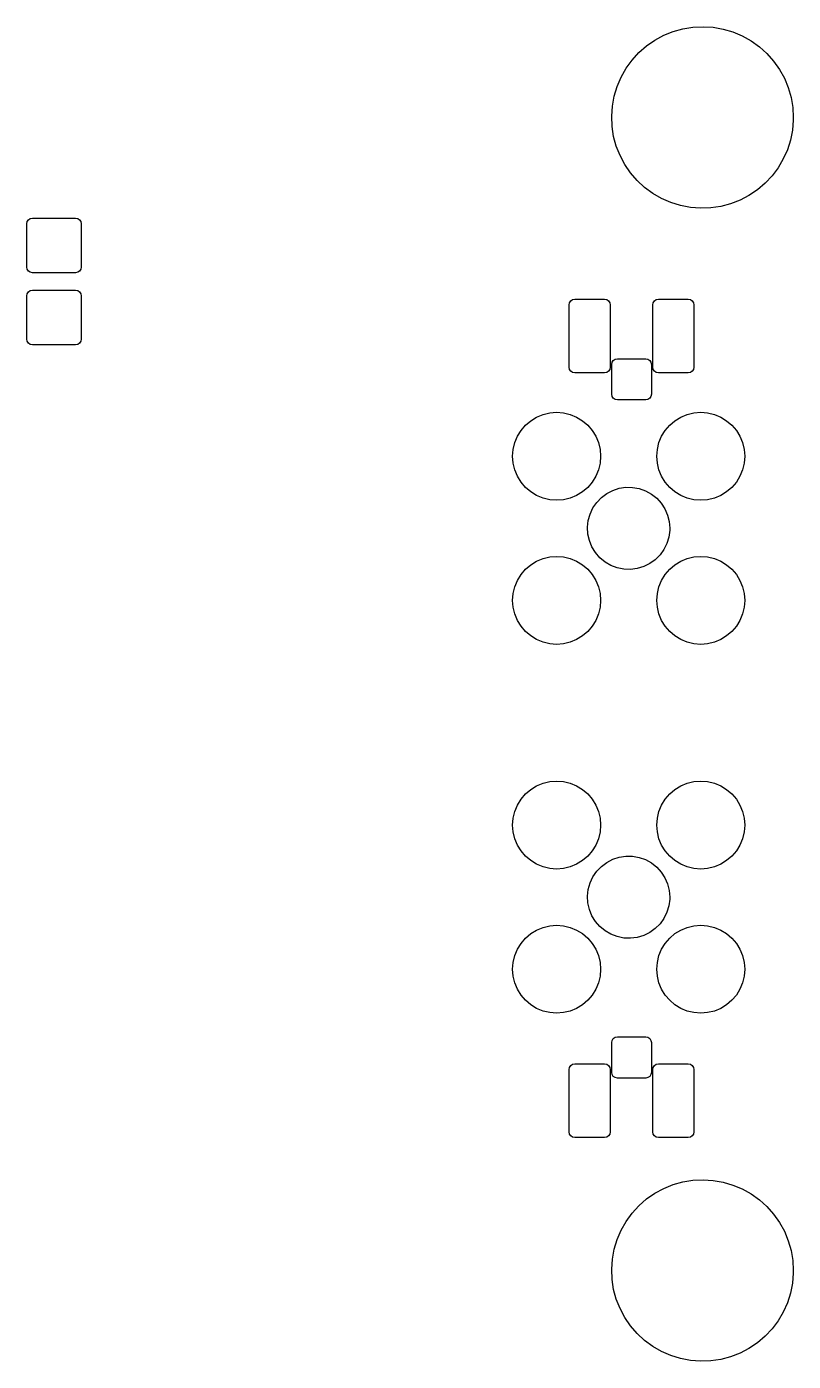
# Model space of a CAD drawing. Extents: x 5.37 to 7.63, y -5.03 to -3.13.
# Drawn here: x 6.563 to 7.626, y -5.026 to -3.174 of the extents above; entities that cross this region are included whole.
import ezdxf

# ---------------------------------------------------------------- set-up
doc = ezdxf.new("R2010")
doc.units = 0
doc.header["$MEASUREMENT"] = 0
doc.layers.add('BLACK', color=7, linetype='CONTINUOUS')

msp = doc.modelspace()

# ---------------------------------------------------------------- linework, layer by layer
at = {"layer": 'BLACK', "linetype": 'CONTINUOUS'}
for p, q in [((7.44636, -3.18601), (7.4594, -3.18074)), ((7.4594, -3.18074), (7.47295, -3.17695)), ((7.47295, -3.17695), (7.48683, -3.17471)), ((7.48683, -3.17471), (7.50088, -3.17402)), ((7.50088, -3.17402), (7.51492, -3.1749)), ((7.51492, -3.1749), (7.52877, -3.17734)), ((7.52877, -3.17734), (7.54226, -3.18132)), ((7.54226, -3.18132), (7.55523, -3.18677)), ((7.41185, -3.20999), (7.42244, -3.20072)), ((7.42244, -3.20072), (7.43399, -3.1927)), ((7.43399, -3.1927), (7.44636, -3.18601)), ((7.55523, -3.18677), (7.56751, -3.19363)), ((7.56751, -3.19363), (7.57894, -3.20182)), ((7.57894, -3.20182), (7.58939, -3.21123)), ((7.3941, -3.23175), (7.40237, -3.22037)), ((7.40237, -3.22037), (7.41185, -3.20999)), ((7.58939, -3.21123), (7.59873, -3.22175)), ((7.59873, -3.22175), (7.60684, -3.23324)), ((7.38715, -3.24398), (7.3941, -3.23175)), ((7.60684, -3.23324), (7.61362, -3.24556)), ((7.37755, -3.27038), (7.38161, -3.25691)), ((7.38161, -3.25691), (7.38715, -3.24398)), ((7.61362, -3.24556), (7.61898, -3.25857)), ((7.61898, -3.25857), (7.62285, -3.27209)), ((7.37501, -3.28421), (7.37755, -3.27038)), ((7.62285, -3.27209), (7.6252, -3.28596)), ((7.37403, -3.29824), (7.37501, -3.28421)), ((7.6252, -3.28596), (7.62598, -3.3)), ((7.37462, -3.31229), (7.37403, -3.29824)), ((7.37677, -3.32619), (7.37462, -3.31229)), ((7.62594, -3.30352), (7.62476, -3.31753)), ((7.62598, -3.3), (7.62594, -3.30352)), ((7.38046, -3.33977), (7.37677, -3.32619)), ((7.62203, -3.33133), (7.61777, -3.34474)), ((7.62476, -3.31753), (7.62203, -3.33133)), ((7.38563, -3.35284), (7.38046, -3.33977)), ((7.61777, -3.34474), (7.61205, -3.35759)), ((7.39224, -3.36526), (7.38563, -3.35284)), ((7.40018, -3.37687), (7.39224, -3.36526)), ((7.60493, -3.36972), (7.59651, -3.38098)), ((7.61205, -3.35759), (7.60493, -3.36972)), ((7.40937, -3.38752), (7.40018, -3.37687)), ((7.41969, -3.39707), (7.40937, -3.38752)), ((7.59651, -3.38098), (7.58688, -3.39123)), ((7.43102, -3.40542), (7.41969, -3.39707)), ((7.4432, -3.41245), (7.43102, -3.40542)), ((7.57617, -3.40035), (7.56451, -3.40822)), ((7.58688, -3.39123), (7.57617, -3.40035)), ((7.45609, -3.41808), (7.4432, -3.41245)), ((7.46952, -3.42224), (7.45609, -3.41808)), ((7.48334, -3.42488), (7.46952, -3.42224)), ((7.49736, -3.42596), (7.48334, -3.42488)), ((7.51142, -3.42547), (7.49736, -3.42596)), ((7.52533, -3.42341), (7.51142, -3.42547)), ((7.53893, -3.41982), (7.52533, -3.42341)), ((7.55204, -3.41473), (7.53893, -3.41982)), ((7.56451, -3.40822), (7.55204, -3.41473)), ((6.56252, -3.44756), (6.56312, -3.44455)), ((6.56312, -3.44455), (6.56483, -3.44199)), ((6.56483, -3.44199), (6.56738, -3.44028)), ((6.56738, -3.44028), (6.57039, -3.43969)), ((6.57039, -3.43969), (6.63039, -3.43969)), ((6.63039, -3.43969), (6.63341, -3.44028)), ((6.63341, -3.44028), (6.63596, -3.44199)), ((6.63596, -3.44199), (6.63767, -3.44455)), ((6.63767, -3.44455), (6.63827, -3.44756)), ((6.56252, -3.50756), (6.56252, -3.44756)), ((6.63827, -3.44756), (6.63827, -3.50756)), ((6.56312, -3.51057), (6.56252, -3.50756)), ((6.56483, -3.51313), (6.56312, -3.51057)), ((6.56738, -3.51483), (6.56483, -3.51313)), ((6.57039, -3.51543), (6.56738, -3.51483)), ((6.63039, -3.51543), (6.57039, -3.51543)), ((6.63341, -3.51483), (6.63039, -3.51543)), ((6.63596, -3.51313), (6.63341, -3.51483)), ((6.63767, -3.51057), (6.63596, -3.51313)), ((6.63827, -3.50756), (6.63767, -3.51057)), ((6.56252, -3.54756), (6.56312, -3.54455)), ((6.56252, -3.60756), (6.56252, -3.54756)), ((6.56312, -3.54455), (6.56483, -3.54199)), ((6.56483, -3.54199), (6.56738, -3.54028)), ((6.56738, -3.54028), (6.57039, -3.53969)), ((6.57039, -3.53969), (6.63039, -3.53969)), ((6.63039, -3.53969), (6.63341, -3.54028)), ((6.63341, -3.54028), (6.63596, -3.54199)), ((6.63596, -3.54199), (6.63767, -3.54455)), ((6.63767, -3.54455), (6.63827, -3.54756)), ((6.63827, -3.54756), (6.63827, -3.60756)), ((7.31556, -3.55703), (7.31727, -3.55447)), ((7.31727, -3.55447), (7.31982, -3.55276)), ((7.31982, -3.55276), (7.32283, -3.55217)), ((7.32283, -3.55217), (7.36417, -3.55217)), ((7.36417, -3.55217), (7.36719, -3.55276)), ((7.36719, -3.55276), (7.36974, -3.55447)), ((7.36974, -3.55447), (7.37145, -3.55703)), ((7.4317, -3.55703), (7.43341, -3.55447)), ((7.43341, -3.55447), (7.43596, -3.55276)), ((7.43596, -3.55276), (7.43898, -3.55217)), ((7.43898, -3.55217), (7.48031, -3.55217)), ((7.48031, -3.55217), (7.48333, -3.55276)), ((7.48333, -3.55276), (7.48588, -3.55447)), ((7.48588, -3.55447), (7.48759, -3.55703)), ((7.31496, -3.56004), (7.31556, -3.55703)), ((7.31496, -3.64665), (7.31496, -3.56004)), ((7.37145, -3.55703), (7.37205, -3.56004)), ((7.37205, -3.56004), (7.37205, -3.64665)), ((7.4311, -3.56004), (7.4317, -3.55703)), ((7.4311, -3.64665), (7.4311, -3.56004)), ((7.48759, -3.55703), (7.48819, -3.56004)), ((7.48819, -3.56004), (7.48819, -3.64665)), ((6.56312, -3.61057), (6.56252, -3.60756)), ((6.56483, -3.61313), (6.56312, -3.61057)), ((6.63767, -3.61057), (6.63596, -3.61313)), ((6.63827, -3.60756), (6.63767, -3.61057)), ((6.56738, -3.61483), (6.56483, -3.61313)), ((6.57039, -3.61543), (6.56738, -3.61483)), ((6.63039, -3.61543), (6.57039, -3.61543)), ((6.63341, -3.61483), (6.63039, -3.61543)), ((6.63596, -3.61313), (6.63341, -3.61483)), ((7.31556, -3.64967), (7.31496, -3.64665)), ((7.37205, -3.64665), (7.37145, -3.64967)), ((7.37402, -3.64272), (7.37462, -3.6397)), ((7.37402, -3.68406), (7.37402, -3.64272)), ((7.37462, -3.6397), (7.37632, -3.63715)), ((7.37632, -3.63715), (7.37888, -3.63544)), ((7.37888, -3.63544), (7.38189, -3.63484)), ((7.38189, -3.63484), (7.42126, -3.63484)), ((7.42126, -3.63484), (7.42427, -3.63544)), ((7.42427, -3.63544), (7.42683, -3.63715)), ((7.42683, -3.63715), (7.42853, -3.6397)), ((7.42853, -3.6397), (7.42913, -3.64272)), ((7.42913, -3.64272), (7.42913, -3.68406)), ((7.4317, -3.64967), (7.4311, -3.64665)), ((7.48819, -3.64665), (7.48759, -3.64967)), ((7.31727, -3.65222), (7.31556, -3.64967)), ((7.31982, -3.65393), (7.31727, -3.65222)), ((7.32283, -3.65453), (7.31982, -3.65393)), ((7.36417, -3.65453), (7.32283, -3.65453)), ((7.36719, -3.65393), (7.36417, -3.65453)), ((7.36974, -3.65222), (7.36719, -3.65393)), ((7.37145, -3.64967), (7.36974, -3.65222)), ((7.43341, -3.65222), (7.4317, -3.64967)), ((7.43596, -3.65393), (7.43341, -3.65222)), ((7.43898, -3.65453), (7.43596, -3.65393)), ((7.48031, -3.65453), (7.43898, -3.65453)), ((7.48333, -3.65393), (7.48031, -3.65453)), ((7.48588, -3.65222), (7.48333, -3.65393)), ((7.48759, -3.64967), (7.48588, -3.65222)), ((7.37462, -3.68707), (7.37402, -3.68406)), ((7.42913, -3.68406), (7.42853, -3.68707)), ((7.37632, -3.68962), (7.37462, -3.68707)), ((7.37888, -3.69133), (7.37632, -3.68962)), ((7.38189, -3.69193), (7.37888, -3.69133)), ((7.42126, -3.69193), (7.38189, -3.69193)), ((7.42427, -3.69133), (7.42126, -3.69193)), ((7.42683, -3.68962), (7.42427, -3.69133)), ((7.42853, -3.68707), (7.42683, -3.68962)), ((7.25449, -3.72693), (7.26177, -3.72071)), ((7.26177, -3.72071), (7.26993, -3.71571)), ((7.26993, -3.71571), (7.27878, -3.71204)), ((7.27878, -3.71204), (7.28809, -3.70981)), ((7.28809, -3.70981), (7.29764, -3.70906)), ((7.29764, -3.70906), (7.30718, -3.70981)), ((7.30718, -3.70981), (7.3165, -3.71204)), ((7.3165, -3.71204), (7.32534, -3.71571)), ((7.32534, -3.71571), (7.33351, -3.72071)), ((7.33351, -3.72071), (7.34079, -3.72693)), ((7.45449, -3.72693), (7.46177, -3.72071)), ((7.46177, -3.72071), (7.46993, -3.71571)), ((7.46993, -3.71571), (7.47878, -3.71204)), ((7.47878, -3.71204), (7.48809, -3.70981)), ((7.48809, -3.70981), (7.49764, -3.70906)), ((7.49764, -3.70906), (7.50718, -3.70981)), ((7.50718, -3.70981), (7.5165, -3.71204)), ((7.5165, -3.71204), (7.52534, -3.71571)), ((7.52534, -3.71571), (7.53351, -3.72071)), ((7.53351, -3.72071), (7.54079, -3.72693)), ((7.24327, -3.74237), (7.24827, -3.73421)), ((7.24827, -3.73421), (7.25449, -3.72693)), ((7.34079, -3.72693), (7.34701, -3.73421)), ((7.34701, -3.73421), (7.35201, -3.74237)), ((7.44327, -3.74237), (7.44827, -3.73421)), ((7.44827, -3.73421), (7.45449, -3.72693)), ((7.54079, -3.72693), (7.54701, -3.73421)), ((7.54701, -3.73421), (7.55201, -3.74237)), ((7.23737, -3.76053), (7.2396, -3.75122)), ((7.2396, -3.75122), (7.24327, -3.74237)), ((7.35201, -3.74237), (7.35567, -3.75122)), ((7.35567, -3.75122), (7.35791, -3.76053)), ((7.43737, -3.76053), (7.4396, -3.75122)), ((7.4396, -3.75122), (7.44327, -3.74237)), ((7.55201, -3.74237), (7.55567, -3.75122)), ((7.55567, -3.75122), (7.55791, -3.76053)), ((7.23661, -3.77008), (7.23737, -3.76053)), ((7.23737, -3.77962), (7.23661, -3.77008)), ((7.35791, -3.76053), (7.35866, -3.77008)), ((7.35866, -3.77008), (7.35791, -3.77962)), ((7.43661, -3.77008), (7.43737, -3.76053)), ((7.43737, -3.77962), (7.43661, -3.77008)), ((7.55791, -3.76053), (7.55866, -3.77008)), ((7.55866, -3.77008), (7.55791, -3.77962)), ((7.2396, -3.78894), (7.23737, -3.77962)), ((7.24327, -3.79778), (7.2396, -3.78894)), ((7.35567, -3.78894), (7.35201, -3.79778)), ((7.35791, -3.77962), (7.35567, -3.78894)), ((7.4396, -3.78894), (7.43737, -3.77962)), ((7.44327, -3.79778), (7.4396, -3.78894)), ((7.55567, -3.78894), (7.55201, -3.79778)), ((7.55791, -3.77962), (7.55567, -3.78894)), ((7.24827, -3.80595), (7.24327, -3.79778)), ((7.25449, -3.81323), (7.24827, -3.80595)), ((7.26177, -3.81945), (7.25449, -3.81323)), ((7.34079, -3.81323), (7.33351, -3.81945)), ((7.34701, -3.80595), (7.34079, -3.81323)), ((7.35201, -3.79778), (7.34701, -3.80595)), ((7.37552, -3.81745), (7.38441, -3.81455)), ((7.38441, -3.81455), (7.39366, -3.81313)), ((7.39366, -3.81313), (7.40301, -3.81325)), ((7.40301, -3.81325), (7.41222, -3.81489)), ((7.41222, -3.81489), (7.42104, -3.81801)), ((7.44827, -3.80595), (7.44327, -3.79778)), ((7.45449, -3.81323), (7.44827, -3.80595)), ((7.46177, -3.81945), (7.45449, -3.81323)), ((7.54079, -3.81323), (7.53351, -3.81945)), ((7.54701, -3.80595), (7.54079, -3.81323)), ((7.55201, -3.79778), (7.54701, -3.80595)), ((7.26993, -3.82445), (7.26177, -3.81945)), ((7.27878, -3.82812), (7.26993, -3.82445)), ((7.28809, -3.83035), (7.27878, -3.82812)), ((7.29764, -3.8311), (7.28809, -3.83035)), ((7.30718, -3.83035), (7.29764, -3.8311)), ((7.3165, -3.82812), (7.30718, -3.83035)), ((7.32534, -3.82445), (7.3165, -3.82812)), ((7.33351, -3.81945), (7.32534, -3.82445)), ((7.35327, -3.83415), (7.35974, -3.82739)), ((7.35974, -3.82739), (7.36722, -3.82177)), ((7.36722, -3.82177), (7.37552, -3.81745)), ((7.42104, -3.81801), (7.42923, -3.82253)), ((7.42923, -3.82253), (7.43657, -3.82833)), ((7.43657, -3.82833), (7.44287, -3.83525)), ((7.46993, -3.82445), (7.46177, -3.81945)), ((7.47878, -3.82812), (7.46993, -3.82445)), ((7.48809, -3.83035), (7.47878, -3.82812)), ((7.49764, -3.8311), (7.48809, -3.83035)), ((7.50718, -3.83035), (7.49764, -3.8311)), ((7.5165, -3.82812), (7.50718, -3.83035)), ((7.52534, -3.82445), (7.5165, -3.82812)), ((7.53351, -3.81945), (7.52534, -3.82445)), ((7.34156, -3.85938), (7.34406, -3.85037)), ((7.34406, -3.85037), (7.348, -3.84188)), ((7.348, -3.84188), (7.35327, -3.83415)), ((7.44287, -3.83525), (7.44795, -3.8431)), ((7.44795, -3.8431), (7.45168, -3.85168)), ((7.45168, -3.85168), (7.45396, -3.86076)), ((7.34057, -3.86868), (7.34156, -3.85938)), ((7.34111, -3.87802), (7.34057, -3.86868)), ((7.45396, -3.86076), (7.45472, -3.87008)), ((7.45472, -3.87008), (7.45466, -3.87287)), ((7.34316, -3.88715), (7.34111, -3.87802)), ((7.34668, -3.89582), (7.34316, -3.88715)), ((7.45344, -3.88214), (7.45072, -3.89109)), ((7.45466, -3.87287), (7.45344, -3.88214)), ((7.35157, -3.90379), (7.34668, -3.89582)), ((7.3577, -3.91087), (7.35157, -3.90379)), ((7.44111, -3.90708), (7.43448, -3.91368)), ((7.44657, -3.89948), (7.44111, -3.90708)), ((7.45072, -3.89109), (7.44657, -3.89948)), ((7.25449, -3.92693), (7.26177, -3.92071)), ((7.26177, -3.92071), (7.26993, -3.91571)), ((7.26993, -3.91571), (7.27878, -3.91204)), ((7.27878, -3.91204), (7.28809, -3.90981)), ((7.28809, -3.90981), (7.29764, -3.90906)), ((7.29764, -3.90906), (7.30718, -3.90981)), ((7.30718, -3.90981), (7.3165, -3.91204)), ((7.3165, -3.91204), (7.32534, -3.91571)), ((7.32534, -3.91571), (7.33351, -3.92071)), ((7.33351, -3.92071), (7.34079, -3.92693)), ((7.36489, -3.91684), (7.3577, -3.91087)), ((7.37297, -3.92156), (7.36489, -3.91684)), ((7.38171, -3.9249), (7.37297, -3.92156)), ((7.39088, -3.92676), (7.38171, -3.9249)), ((7.40951, -3.92592), (7.40023, -3.92711)), ((7.41847, -3.92323), (7.40951, -3.92592)), ((7.42687, -3.91911), (7.41847, -3.92323)), ((7.43448, -3.91368), (7.42687, -3.91911)), ((7.45449, -3.92693), (7.46177, -3.92071)), ((7.46177, -3.92071), (7.46993, -3.91571)), ((7.46993, -3.91571), (7.47878, -3.91204)), ((7.47878, -3.91204), (7.48809, -3.90981)), ((7.48809, -3.90981), (7.49764, -3.90906)), ((7.49764, -3.90906), (7.50718, -3.90981)), ((7.50718, -3.90981), (7.5165, -3.91204)), ((7.5165, -3.91204), (7.52534, -3.91571)), ((7.52534, -3.91571), (7.53351, -3.92071)), ((7.53351, -3.92071), (7.54079, -3.92693)), ((7.2396, -3.95122), (7.24327, -3.94237)), ((7.24327, -3.94237), (7.24827, -3.93421)), ((7.24827, -3.93421), (7.25449, -3.92693)), ((7.34079, -3.92693), (7.34701, -3.93421)), ((7.34701, -3.93421), (7.35201, -3.94237)), ((7.35201, -3.94237), (7.35567, -3.95122)), ((7.40023, -3.92711), (7.39088, -3.92676)), ((7.4396, -3.95122), (7.44327, -3.94237)), ((7.44327, -3.94237), (7.44827, -3.93421)), ((7.44827, -3.93421), (7.45449, -3.92693)), ((7.54079, -3.92693), (7.54701, -3.93421)), ((7.54701, -3.93421), (7.55201, -3.94237)), ((7.55201, -3.94237), (7.55567, -3.95122)), ((7.23661, -3.97008), (7.23737, -3.96053)), ((7.23737, -3.96053), (7.2396, -3.95122)), ((7.35567, -3.95122), (7.35791, -3.96053)), ((7.35791, -3.96053), (7.35866, -3.97008)), ((7.43661, -3.97008), (7.43737, -3.96053)), ((7.43737, -3.96053), (7.4396, -3.95122)), ((7.55567, -3.95122), (7.55791, -3.96053)), ((7.55791, -3.96053), (7.55866, -3.97008)), ((7.23737, -3.97962), (7.23661, -3.97008)), ((7.2396, -3.98894), (7.23737, -3.97962)), ((7.35791, -3.97962), (7.35567, -3.98894)), ((7.35866, -3.97008), (7.35791, -3.97962)), ((7.43737, -3.97962), (7.43661, -3.97008)), ((7.4396, -3.98894), (7.43737, -3.97962)), ((7.55791, -3.97962), (7.55567, -3.98894)), ((7.55866, -3.97008), (7.55791, -3.97962)), ((7.24327, -3.99778), (7.2396, -3.98894)), ((7.24827, -4.00595), (7.24327, -3.99778)), ((7.35201, -3.99778), (7.34701, -4.00595)), ((7.35567, -3.98894), (7.35201, -3.99778)), ((7.44327, -3.99778), (7.4396, -3.98894)), ((7.44827, -4.00595), (7.44327, -3.99778)), ((7.55201, -3.99778), (7.54701, -4.00595)), ((7.55567, -3.98894), (7.55201, -3.99778)), ((7.25449, -4.01323), (7.24827, -4.00595)), ((7.26177, -4.01945), (7.25449, -4.01323)), ((7.34079, -4.01323), (7.33351, -4.01945)), ((7.34701, -4.00595), (7.34079, -4.01323)), ((7.45449, -4.01323), (7.44827, -4.00595)), ((7.46177, -4.01945), (7.45449, -4.01323)), ((7.54079, -4.01323), (7.53351, -4.01945)), ((7.54701, -4.00595), (7.54079, -4.01323)), ((7.26993, -4.02445), (7.26177, -4.01945)), ((7.27878, -4.02812), (7.26993, -4.02445)), ((7.28809, -4.03035), (7.27878, -4.02812)), ((7.29764, -4.0311), (7.28809, -4.03035)), ((7.30718, -4.03035), (7.29764, -4.0311)), ((7.3165, -4.02812), (7.30718, -4.03035)), ((7.32534, -4.02445), (7.3165, -4.02812)), ((7.33351, -4.01945), (7.32534, -4.02445)), ((7.46993, -4.02445), (7.46177, -4.01945)), ((7.47878, -4.02812), (7.46993, -4.02445)), ((7.48809, -4.03035), (7.47878, -4.02812)), ((7.49764, -4.0311), (7.48809, -4.03035)), ((7.50718, -4.03035), (7.49764, -4.0311)), ((7.5165, -4.02812), (7.50718, -4.03035)), ((7.52534, -4.02445), (7.5165, -4.02812)), ((7.53351, -4.01945), (7.52534, -4.02445)), ((7.27878, -4.22385), (7.28809, -4.22162)), ((7.28809, -4.22162), (7.29764, -4.22087)), ((7.29764, -4.22087), (7.30718, -4.22162)), ((7.30718, -4.22162), (7.3165, -4.22385)), ((7.47878, -4.22385), (7.48809, -4.22162)), ((7.48809, -4.22162), (7.49764, -4.22087)), ((7.49764, -4.22087), (7.50718, -4.22162)), ((7.50718, -4.22162), (7.5165, -4.22385)), ((7.24827, -4.24602), (7.25449, -4.23874)), ((7.25449, -4.23874), (7.26177, -4.23252)), ((7.26177, -4.23252), (7.26993, -4.22752)), ((7.26993, -4.22752), (7.27878, -4.22385)), ((7.3165, -4.22385), (7.32534, -4.22752)), ((7.32534, -4.22752), (7.33351, -4.23252)), ((7.33351, -4.23252), (7.34079, -4.23874)), ((7.34079, -4.23874), (7.34701, -4.24602)), ((7.44827, -4.24602), (7.45449, -4.23874)), ((7.45449, -4.23874), (7.46177, -4.23252)), ((7.46177, -4.23252), (7.46993, -4.22752)), ((7.46993, -4.22752), (7.47878, -4.22385)), ((7.5165, -4.22385), (7.52534, -4.22752)), ((7.52534, -4.22752), (7.53351, -4.23252)), ((7.53351, -4.23252), (7.54079, -4.23874)), ((7.54079, -4.23874), (7.54701, -4.24602)), ((7.2396, -4.26303), (7.24327, -4.25419)), ((7.24327, -4.25419), (7.24827, -4.24602)), ((7.34701, -4.24602), (7.35201, -4.25419)), ((7.35201, -4.25419), (7.35567, -4.26303)), ((7.4396, -4.26303), (7.44327, -4.25419)), ((7.44327, -4.25419), (7.44827, -4.24602)), ((7.54701, -4.24602), (7.55201, -4.25419)), ((7.55201, -4.25419), (7.55567, -4.26303)), ((7.23661, -4.28189), (7.23737, -4.27234)), ((7.23737, -4.27234), (7.2396, -4.26303)), ((7.35567, -4.26303), (7.35791, -4.27234)), ((7.35791, -4.27234), (7.35866, -4.28189)), ((7.43661, -4.28189), (7.43737, -4.27234)), ((7.43737, -4.27234), (7.4396, -4.26303)), ((7.55567, -4.26303), (7.55791, -4.27234)), ((7.55791, -4.27234), (7.55866, -4.28189)), ((7.23737, -4.29144), (7.23661, -4.28189)), ((7.2396, -4.30075), (7.23737, -4.29144)), ((7.35791, -4.29144), (7.35567, -4.30075)), ((7.35866, -4.28189), (7.35791, -4.29144)), ((7.43737, -4.29144), (7.43661, -4.28189)), ((7.4396, -4.30075), (7.43737, -4.29144)), ((7.55791, -4.29144), (7.55567, -4.30075)), ((7.55866, -4.28189), (7.55791, -4.29144)), ((7.24327, -4.30959), (7.2396, -4.30075)), ((7.24827, -4.31776), (7.24327, -4.30959)), ((7.35201, -4.30959), (7.34701, -4.31776)), ((7.35567, -4.30075), (7.35201, -4.30959)), ((7.44327, -4.30959), (7.4396, -4.30075)), ((7.44827, -4.31776), (7.44327, -4.30959)), ((7.55201, -4.30959), (7.54701, -4.31776)), ((7.55567, -4.30075), (7.55201, -4.30959)), ((7.25449, -4.32504), (7.24827, -4.31776)), ((7.26177, -4.33126), (7.25449, -4.32504)), ((7.26993, -4.33626), (7.26177, -4.33126)), ((7.33351, -4.33126), (7.32534, -4.33626)), ((7.34079, -4.32504), (7.33351, -4.33126)), ((7.34701, -4.31776), (7.34079, -4.32504)), ((7.36722, -4.33358), (7.37552, -4.32926)), ((7.37552, -4.32926), (7.38441, -4.32636)), ((7.38441, -4.32636), (7.39366, -4.32494)), ((7.39366, -4.32494), (7.40301, -4.32506)), ((7.40301, -4.32506), (7.41222, -4.3267)), ((7.41222, -4.3267), (7.42104, -4.32982)), ((7.42104, -4.32982), (7.42923, -4.33434)), ((7.45449, -4.32504), (7.44827, -4.31776)), ((7.46177, -4.33126), (7.45449, -4.32504)), ((7.46993, -4.33626), (7.46177, -4.33126)), ((7.53351, -4.33126), (7.52534, -4.33626)), ((7.54079, -4.32504), (7.53351, -4.33126)), ((7.54701, -4.31776), (7.54079, -4.32504)), ((7.27878, -4.33993), (7.26993, -4.33626)), ((7.28809, -4.34216), (7.27878, -4.33993)), ((7.29764, -4.34291), (7.28809, -4.34216)), ((7.30718, -4.34216), (7.29764, -4.34291)), ((7.3165, -4.33993), (7.30718, -4.34216)), ((7.32534, -4.33626), (7.3165, -4.33993)), ((7.348, -4.35369), (7.35327, -4.34596)), ((7.35327, -4.34596), (7.35974, -4.3392)), ((7.35974, -4.3392), (7.36722, -4.33358)), ((7.42923, -4.33434), (7.43657, -4.34014)), ((7.43657, -4.34014), (7.44287, -4.34706)), ((7.44287, -4.34706), (7.44795, -4.35491)), ((7.47878, -4.33993), (7.46993, -4.33626)), ((7.48809, -4.34216), (7.47878, -4.33993)), ((7.49764, -4.34291), (7.48809, -4.34216)), ((7.50718, -4.34216), (7.49764, -4.34291)), ((7.5165, -4.33993), (7.50718, -4.34216)), ((7.52534, -4.33626), (7.5165, -4.33993)), ((7.34156, -4.37119), (7.34406, -4.36218)), ((7.34406, -4.36218), (7.348, -4.35369)), ((7.44795, -4.35491), (7.45168, -4.36349)), ((7.45168, -4.36349), (7.45396, -4.37257)), ((7.34057, -4.38049), (7.34156, -4.37119)), ((7.34111, -4.38983), (7.34057, -4.38049)), ((7.45466, -4.38468), (7.45344, -4.39395)), ((7.45396, -4.37257), (7.45472, -4.38189)), ((7.45472, -4.38189), (7.45466, -4.38468)), ((7.34316, -4.39896), (7.34111, -4.38983)), ((7.34668, -4.40763), (7.34316, -4.39896)), ((7.45072, -4.4029), (7.44657, -4.41129)), ((7.45344, -4.39395), (7.45072, -4.4029)), ((7.26993, -4.42752), (7.27878, -4.42385)), ((7.27878, -4.42385), (7.28809, -4.42162)), ((7.28809, -4.42162), (7.29764, -4.42087)), ((7.29764, -4.42087), (7.30718, -4.42162)), ((7.30718, -4.42162), (7.3165, -4.42385)), ((7.3165, -4.42385), (7.32534, -4.42752)), ((7.35157, -4.41561), (7.34668, -4.40763)), ((7.3577, -4.42268), (7.35157, -4.41561)), ((7.36489, -4.42865), (7.3577, -4.42268)), ((7.43448, -4.42549), (7.42687, -4.43092)), ((7.44111, -4.41889), (7.43448, -4.42549)), ((7.44657, -4.41129), (7.44111, -4.41889)), ((7.46993, -4.42752), (7.47878, -4.42385)), ((7.47878, -4.42385), (7.48809, -4.42162)), ((7.48809, -4.42162), (7.49764, -4.42087)), ((7.49764, -4.42087), (7.50718, -4.42162)), ((7.50718, -4.42162), (7.5165, -4.42385)), ((7.5165, -4.42385), (7.52534, -4.42752)), ((7.24827, -4.44602), (7.25449, -4.43874)), ((7.25449, -4.43874), (7.26177, -4.43252)), ((7.26177, -4.43252), (7.26993, -4.42752)), ((7.32534, -4.42752), (7.33351, -4.43252)), ((7.33351, -4.43252), (7.34079, -4.43874)), ((7.34079, -4.43874), (7.34701, -4.44602)), ((7.37297, -4.43337), (7.36489, -4.42865)), ((7.38171, -4.43671), (7.37297, -4.43337)), ((7.39088, -4.43857), (7.38171, -4.43671)), ((7.40023, -4.43892), (7.39088, -4.43857)), ((7.40951, -4.43773), (7.40023, -4.43892)), ((7.41847, -4.43504), (7.40951, -4.43773)), ((7.42687, -4.43092), (7.41847, -4.43504)), ((7.44827, -4.44602), (7.45449, -4.43874)), ((7.45449, -4.43874), (7.46177, -4.43252)), ((7.46177, -4.43252), (7.46993, -4.42752)), ((7.52534, -4.42752), (7.53351, -4.43252)), ((7.53351, -4.43252), (7.54079, -4.43874)), ((7.54079, -4.43874), (7.54701, -4.44602)), ((7.23737, -4.47234), (7.2396, -4.46303)), ((7.2396, -4.46303), (7.24327, -4.45419)), ((7.24327, -4.45419), (7.24827, -4.44602)), ((7.34701, -4.44602), (7.35201, -4.45419)), ((7.35201, -4.45419), (7.35567, -4.46303)), ((7.35567, -4.46303), (7.35791, -4.47234)), ((7.43737, -4.47234), (7.4396, -4.46303)), ((7.4396, -4.46303), (7.44327, -4.45419)), ((7.44327, -4.45419), (7.44827, -4.44602)), ((7.54701, -4.44602), (7.55201, -4.45419)), ((7.55201, -4.45419), (7.55567, -4.46303)), ((7.55567, -4.46303), (7.55791, -4.47234)), ((7.23661, -4.48189), (7.23737, -4.47234)), ((7.35791, -4.47234), (7.35866, -4.48189)), ((7.43661, -4.48189), (7.43737, -4.47234)), ((7.55791, -4.47234), (7.55866, -4.48189)), ((7.23737, -4.49144), (7.23661, -4.48189)), ((7.2396, -4.50075), (7.23737, -4.49144)), ((7.35791, -4.49144), (7.35567, -4.50075)), ((7.35866, -4.48189), (7.35791, -4.49144)), ((7.43737, -4.49144), (7.43661, -4.48189)), ((7.4396, -4.50075), (7.43737, -4.49144)), ((7.55791, -4.49144), (7.55567, -4.50075)), ((7.55866, -4.48189), (7.55791, -4.49144)), ((7.24327, -4.50959), (7.2396, -4.50075)), ((7.24827, -4.51776), (7.24327, -4.50959)), ((7.25449, -4.52504), (7.24827, -4.51776)), ((7.34701, -4.51776), (7.34079, -4.52504)), ((7.35201, -4.50959), (7.34701, -4.51776)), ((7.35567, -4.50075), (7.35201, -4.50959)), ((7.44327, -4.50959), (7.4396, -4.50075)), ((7.44827, -4.51776), (7.44327, -4.50959)), ((7.45449, -4.52504), (7.44827, -4.51776)), ((7.54701, -4.51776), (7.54079, -4.52504)), ((7.55201, -4.50959), (7.54701, -4.51776)), ((7.55567, -4.50075), (7.55201, -4.50959)), ((7.26177, -4.53126), (7.25449, -4.52504)), ((7.26993, -4.53626), (7.26177, -4.53126)), ((7.27878, -4.53993), (7.26993, -4.53626)), ((7.32534, -4.53626), (7.3165, -4.53993)), ((7.33351, -4.53126), (7.32534, -4.53626)), ((7.34079, -4.52504), (7.33351, -4.53126)), ((7.46177, -4.53126), (7.45449, -4.52504)), ((7.46993, -4.53626), (7.46177, -4.53126)), ((7.47878, -4.53993), (7.46993, -4.53626)), ((7.52534, -4.53626), (7.5165, -4.53993)), ((7.53351, -4.53126), (7.52534, -4.53626)), ((7.54079, -4.52504), (7.53351, -4.53126)), ((7.28809, -4.54216), (7.27878, -4.53993)), ((7.29764, -4.54291), (7.28809, -4.54216)), ((7.30718, -4.54216), (7.29764, -4.54291)), ((7.3165, -4.53993), (7.30718, -4.54216)), ((7.48809, -4.54216), (7.47878, -4.53993)), ((7.49764, -4.54291), (7.48809, -4.54216)), ((7.50718, -4.54216), (7.49764, -4.54291)), ((7.5165, -4.53993), (7.50718, -4.54216)), ((7.37402, -4.58366), (7.37462, -4.58065)), ((7.37402, -4.625), (7.37402, -4.58366)), ((7.37462, -4.58065), (7.37632, -4.57809)), ((7.37632, -4.57809), (7.37888, -4.57639)), ((7.37888, -4.57639), (7.38189, -4.57579)), ((7.38189, -4.57579), (7.42126, -4.57579)), ((7.42126, -4.57579), (7.42427, -4.57639)), ((7.42427, -4.57639), (7.42683, -4.57809)), ((7.42683, -4.57809), (7.42853, -4.58065)), ((7.42853, -4.58065), (7.42913, -4.58366)), ((7.42913, -4.58366), (7.42913, -4.625)), ((7.31496, -4.62106), (7.31556, -4.61805)), ((7.31496, -4.70768), (7.31496, -4.62106)), ((7.31556, -4.61805), (7.31727, -4.6155)), ((7.31727, -4.6155), (7.31982, -4.61379)), ((7.31982, -4.61379), (7.32283, -4.61319)), ((7.32283, -4.61319), (7.36417, -4.61319)), ((7.36417, -4.61319), (7.36719, -4.61379)), ((7.36719, -4.61379), (7.36974, -4.6155)), ((7.36974, -4.6155), (7.37145, -4.61805)), ((7.37145, -4.61805), (7.37205, -4.62106)), ((7.37205, -4.62106), (7.37205, -4.70768)), ((7.37462, -4.62801), (7.37402, -4.625)), ((7.37632, -4.63057), (7.37462, -4.62801)), ((7.42853, -4.62801), (7.42683, -4.63057)), ((7.42913, -4.625), (7.42853, -4.62801)), ((7.4311, -4.62106), (7.4317, -4.61805)), ((7.4311, -4.70768), (7.4311, -4.62106)), ((7.4317, -4.61805), (7.43341, -4.6155)), ((7.43341, -4.6155), (7.43596, -4.61379)), ((7.43596, -4.61379), (7.43898, -4.61319)), ((7.43898, -4.61319), (7.48031, -4.61319)), ((7.48031, -4.61319), (7.48333, -4.61379)), ((7.48333, -4.61379), (7.48588, -4.6155)), ((7.48588, -4.6155), (7.48759, -4.61805)), ((7.48759, -4.61805), (7.48819, -4.62106)), ((7.48819, -4.62106), (7.48819, -4.70768)), ((7.37888, -4.63227), (7.37632, -4.63057)), ((7.38189, -4.63287), (7.37888, -4.63227)), ((7.42126, -4.63287), (7.38189, -4.63287)), ((7.42427, -4.63227), (7.42126, -4.63287)), ((7.42683, -4.63057), (7.42427, -4.63227)), ((7.31556, -4.71069), (7.31496, -4.70768)), ((7.31727, -4.71324), (7.31556, -4.71069)), ((7.31982, -4.71495), (7.31727, -4.71324)), ((7.32283, -4.71555), (7.31982, -4.71495)), ((7.36417, -4.71555), (7.32283, -4.71555)), ((7.36719, -4.71495), (7.36417, -4.71555)), ((7.36974, -4.71324), (7.36719, -4.71495)), ((7.37145, -4.71069), (7.36974, -4.71324)), ((7.37205, -4.70768), (7.37145, -4.71069)), ((7.4317, -4.71069), (7.4311, -4.70768)), ((7.43341, -4.71324), (7.4317, -4.71069)), ((7.43596, -4.71495), (7.43341, -4.71324)), ((7.43898, -4.71555), (7.43596, -4.71495)), ((7.48031, -4.71555), (7.43898, -4.71555)), ((7.48333, -4.71495), (7.48031, -4.71555)), ((7.48588, -4.71324), (7.48333, -4.71495)), ((7.48759, -4.71069), (7.48588, -4.71324)), ((7.48819, -4.70768), (7.48759, -4.71069)), ((7.4594, -4.78074), (7.47295, -4.77695)), ((7.47295, -4.77695), (7.48683, -4.77471)), ((7.48683, -4.77471), (7.50088, -4.77402)), ((7.50088, -4.77402), (7.51492, -4.7749)), ((7.51492, -4.7749), (7.52877, -4.77734)), ((7.52877, -4.77734), (7.54226, -4.78132)), ((7.42244, -4.80072), (7.43399, -4.7927)), ((7.43399, -4.7927), (7.44636, -4.78601)), ((7.44636, -4.78601), (7.4594, -4.78074)), ((7.54226, -4.78132), (7.55523, -4.78677)), ((7.55523, -4.78677), (7.56751, -4.79363)), ((7.56751, -4.79363), (7.57894, -4.80182)), ((7.40237, -4.82037), (7.41185, -4.80999)), ((7.41185, -4.80999), (7.42244, -4.80072)), ((7.57894, -4.80182), (7.58939, -4.81123)), ((7.58939, -4.81123), (7.59873, -4.82175)), ((7.38715, -4.84398), (7.3941, -4.83175)), ((7.3941, -4.83175), (7.40237, -4.82037)), ((7.59873, -4.82175), (7.60684, -4.83324)), ((7.60684, -4.83324), (7.61362, -4.84556)), ((7.38161, -4.85691), (7.38715, -4.84398)), ((7.61362, -4.84556), (7.61898, -4.85857)), ((7.37501, -4.88421), (7.37755, -4.87038)), ((7.37755, -4.87038), (7.38161, -4.85691)), ((7.61898, -4.85857), (7.62285, -4.87209)), ((7.37403, -4.89824), (7.37501, -4.88421)), ((7.62285, -4.87209), (7.6252, -4.88596)), ((7.6252, -4.88596), (7.62598, -4.9)), ((7.37462, -4.91229), (7.37403, -4.89824)), ((7.62594, -4.90352), (7.62476, -4.91753)), ((7.62598, -4.9), (7.62594, -4.90352)), ((7.37677, -4.92619), (7.37462, -4.91229)), ((7.62476, -4.91753), (7.62203, -4.93133)), ((7.38046, -4.93977), (7.37677, -4.92619)), ((7.38563, -4.95284), (7.38046, -4.93977)), ((7.62203, -4.93133), (7.61777, -4.94474)), ((7.39224, -4.96526), (7.38563, -4.95284)), ((7.61205, -4.95759), (7.60493, -4.96972)), ((7.61777, -4.94474), (7.61205, -4.95759)), ((7.40018, -4.97687), (7.39224, -4.96526)), ((7.40937, -4.98752), (7.40018, -4.97687)), ((7.59651, -4.98098), (7.58688, -4.99123)), ((7.60493, -4.96972), (7.59651, -4.98098)), ((7.41969, -4.99707), (7.40937, -4.98752)), ((7.43102, -5.00542), (7.41969, -4.99707)), ((7.58688, -4.99123), (7.57617, -5.00035)), ((7.4432, -5.01245), (7.43102, -5.00542)), ((7.45609, -5.01808), (7.4432, -5.01245)), ((7.46952, -5.02224), (7.45609, -5.01808)), ((7.55204, -5.01473), (7.53893, -5.01982)), ((7.56451, -5.00822), (7.55204, -5.01473)), ((7.57617, -5.00035), (7.56451, -5.00822)), ((7.48334, -5.02488), (7.46952, -5.02224)), ((7.49736, -5.02596), (7.48334, -5.02488)), ((7.51142, -5.02547), (7.49736, -5.02596)), ((7.52533, -5.02341), (7.51142, -5.02547)), ((7.53893, -5.01982), (7.52533, -5.02341))]:
    msp.add_line(p, q, dxfattribs=at)

doc.saveas('drawing.dxf')
